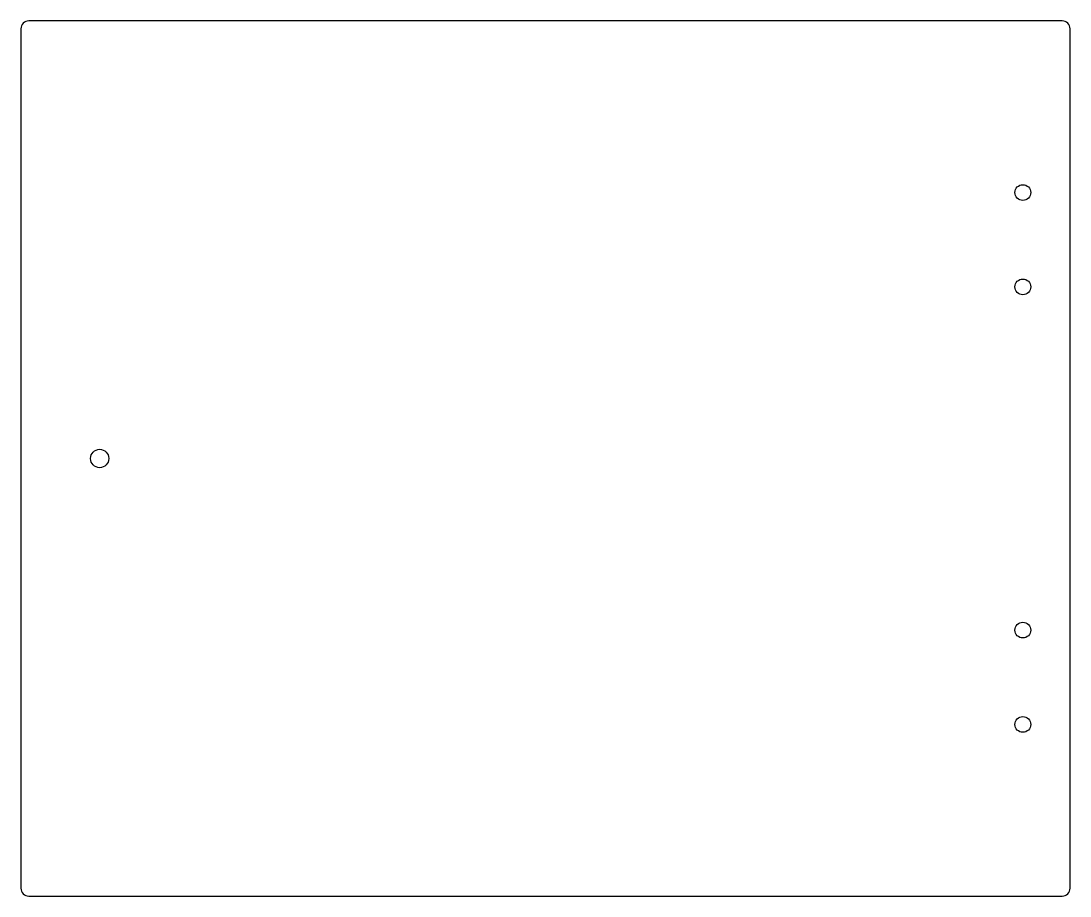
# Model space of a CAD drawing. Header units: millimetres. Extents: x -100 to 100, y -242 to -76.
import ezdxf

# ---------------------------------------------------------------- set-up
doc = ezdxf.new("R2010")
doc.units = ezdxf.units.MM

msp = doc.modelspace()

# ---------------------------------------------------------------- linework, layer by layer
at = {"color": 7, "linetype": 'Continuous', "lineweight": 25}
for p, q in [((98.5, -75.53), (-98.5, -75.53)), ((-100, -77.03), (-100, -240.97)), ((100, -240.97), (100, -77.03)), ((-98.5, -242.47), (98.5, -242.47))]:
    msp.add_line(p, q, dxfattribs=at)
for centre, radius in [((91, -108.26), 1.5), ((91, -126.26), 1.5), ((-85, -159), 1.75), ((91, -191.74), 1.5), ((91, -209.74), 1.5)]:
    msp.add_circle(centre, radius, dxfattribs=at)
for centre, start, end in [((-98.5, -77.03), 90, 180), ((98.5, -77.03), 0, 90), ((-98.5, -240.97), 180, 270), ((98.5, -240.97), 270, 0)]:
    msp.add_arc(centre, 1.5, start, end, dxfattribs=at)

doc.saveas('drawing.dxf')
